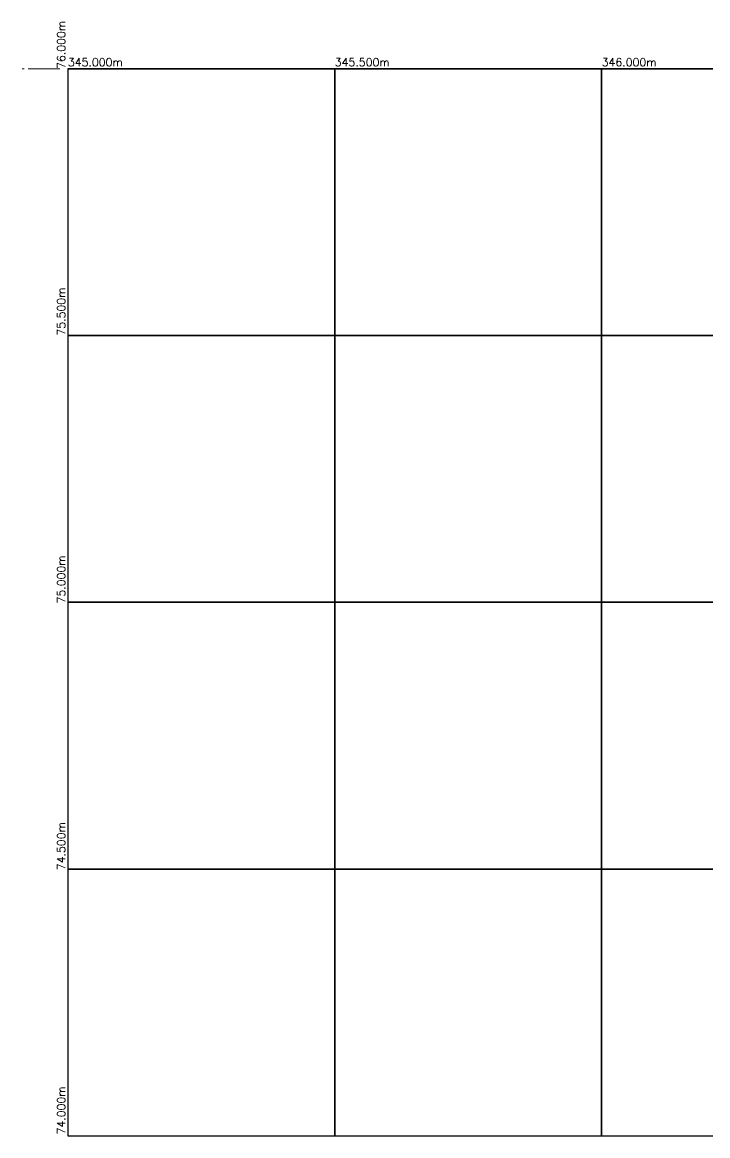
# Model space of a CAD drawing. Extents: x 34233638 to 35010029, y 7400000 to 8016345.
# Drawn here: x 34491462 to 34619867, y 7400000 to 7608743 of the extents above; entities that cross this region are included whole.
import ezdxf

# ---------------------------------------------------------------- set-up
doc = ezdxf.new("R2010")
doc.units = 0
doc.header["$LTSCALE"] = 6
doc.header["$MEASUREMENT"] = 0
doc.header["$PDMODE"] = 1
doc.layers.get('0').update_dxf_attribs({"linetype": 'CONTINUOUS'})
for name, color, linetype in [('01-TEXTE', 51, 'CONTINUOUS'), ('01-TEXTE-VERT', 7, 'CONTINUOUS'), ('X-BOITE', 169, 'CONTINUOUS'), ('X-BOITE-C1', 218, 'CONTINUOUS'), ('X-BOITE-PL', 248, 'CONTINUOUS'), ('X-CUBE', 188, 'CONTINUOUS')]:
    doc.layers.add(name, color=color, linetype=linetype)
doc.styles.add('SIMPLEX', font='simplex')

# ---------------------------------------------------------------- blocks, each defined once
blk = doc.blocks.new('CUBEX')
at = {"layer": 'X-CUBE'}
for points in [[(0, 0, 50000), (50000, 0, 50000), (50000, 50000, 50000), (0, 50000, 50000)], [(0, 0, 0), (50000, 0, 0), (50000, 50000, 0), (0, 50000, 0)]]:
    blk.add_polyline3d(points, close=True, dxfattribs=at)
for points in [[(0, 50000, 0), (0, 50000, 50000), (50000, 50000, 50000), (50000, 50000, 0)], [(0, 0, 0), (0, 0, 50000), (50000, 0, 50000), (50000, 0, 0)]]:
    blk.add_polyline3d(points, dxfattribs=at)
blk = doc.blocks.new('CUBE1')
at = {"layer": 'X-CUBE'}
blk.add_point((0, 0, -50000), dxfattribs=at)
blk.add_point((0, 0, -50000), dxfattribs=at)
for p in [(0, 150000, -50000), (0, 150000, -100000), (50000, 150000, -50000), (50000, 150000, -100000), (100000, 150000, -50000), (100000, 150000, -100000), (0, 100000, -50000), (0, 100000, -100000), (50000, 100000, -50000), (50000, 100000, -100000), (100000, 100000, -50000), (100000, 100000, -100000), (0, 50000, -50000), (0, 50000, -100000), (50000, 50000, -50000), (50000, 50000, -100000), (100000, 50000, -50000), (100000, 50000, -100000), (0, 0, -50000), (0, 0, -100000), (50000, 0, -50000), (50000, 0, -100000), (100000, 0, -50000), (100000, 0, -100000)]:
    blk.add_blockref('CUBEX', p, dxfattribs=at)
blk = doc.blocks.new('BOITE1')
at = {"layer": 'X-BOITE'}
for points in [[(0, 200000, 0), (0, 0, 0)], [(500000, 200000, -100000), (0, 200000, -100000)], [(0, 200000, -100000), (0, 0, -100000)], [(0, 200000, 0), (0, 200000, -100000)], [(500000, 200000, 0), (0, 200000, 0)], [(0, 0, 0), (0, 0, -100000)], [(0, 0, -100000), (500000, 0, -100000)], [(0, 0, 0), (500000, 0, 0)]]:
    blk.add_polyline3d(points, dxfattribs=at)
at = {"layer": 'X-BOITE-C1'}
for points in [[(500000, 200000, -50000), (0, 200000, -50000)], [(50000, 200000, 0), (50000, 200000, -100000)], [(100000, 200000, 0), (100000, 200000, -100000)]]:
    blk.add_polyline3d(points, dxfattribs=at)
at = {"layer": 'X-BOITE-PL'}
for points in [[(50000, 200000, -100000), (50000, 0, -100000)], [(100000, 200000, -100000), (100000, 0, -100000)], [(0, 150000, -100000), (500000, 150000, -100000)], [(0, 100000, -100000), (500000, 100000, -100000)], [(0, 50000, -100000), (500000, 50000, -100000)]]:
    blk.add_polyline3d(points, dxfattribs=at)
at = {"layer": 'X-BOITE-PL', "extrusion": (0, -1, 0)}
for p in [(0, 200000, 100000), (0, 200000)]:
    blk.add_point(p, dxfattribs=at)

msp = doc.modelspace()

# ---------------------------------------------------------------- block references
for name in ['CUBE1', 'BOITE1']:
    msp.add_blockref(name, (34500000, 7400000))

# ---------------------------------------------------------------- texts
at = {"layer": '01-TEXTE', "color": 7, "style": 'SIMPLEX'}
for s, p in [('76.000m', (34499500, 7600000)), ('75.500m', (34499500, 7550000, 0)), ('75.000m', (34499500, 7499783, 0)), ('74.500m', (34499500, 7449783, 0)), ('74.000m', (34499500, 7400236))]:
    msp.add_text(s, height=1500, rotation=90, dxfattribs=at).set_placement(p)
for s, p in [('345.000m', (34500000, 7600500, 0)), ('345.500m', (34550000, 7600500, 0)), ('346.000m', (34600000, 7600500, 0))]:
    msp.add_text(s, height=1500, dxfattribs=at).set_placement(p)
at = {"layer": '01-TEXTE-VERT', "extrusion": (-3.72529e-14, -1, -1.11759e-13), "style": 'SIMPLEX'}
for s, p in [('1000m', (34491076, -100000, -7600000)), ('500m', (34492967, -50000, -7600000)), ('0m', (34492967, 0, -7600000))]:
    msp.add_text(s, height=1500, dxfattribs=at).set_placement(p)

doc.saveas('drawing.dxf')
